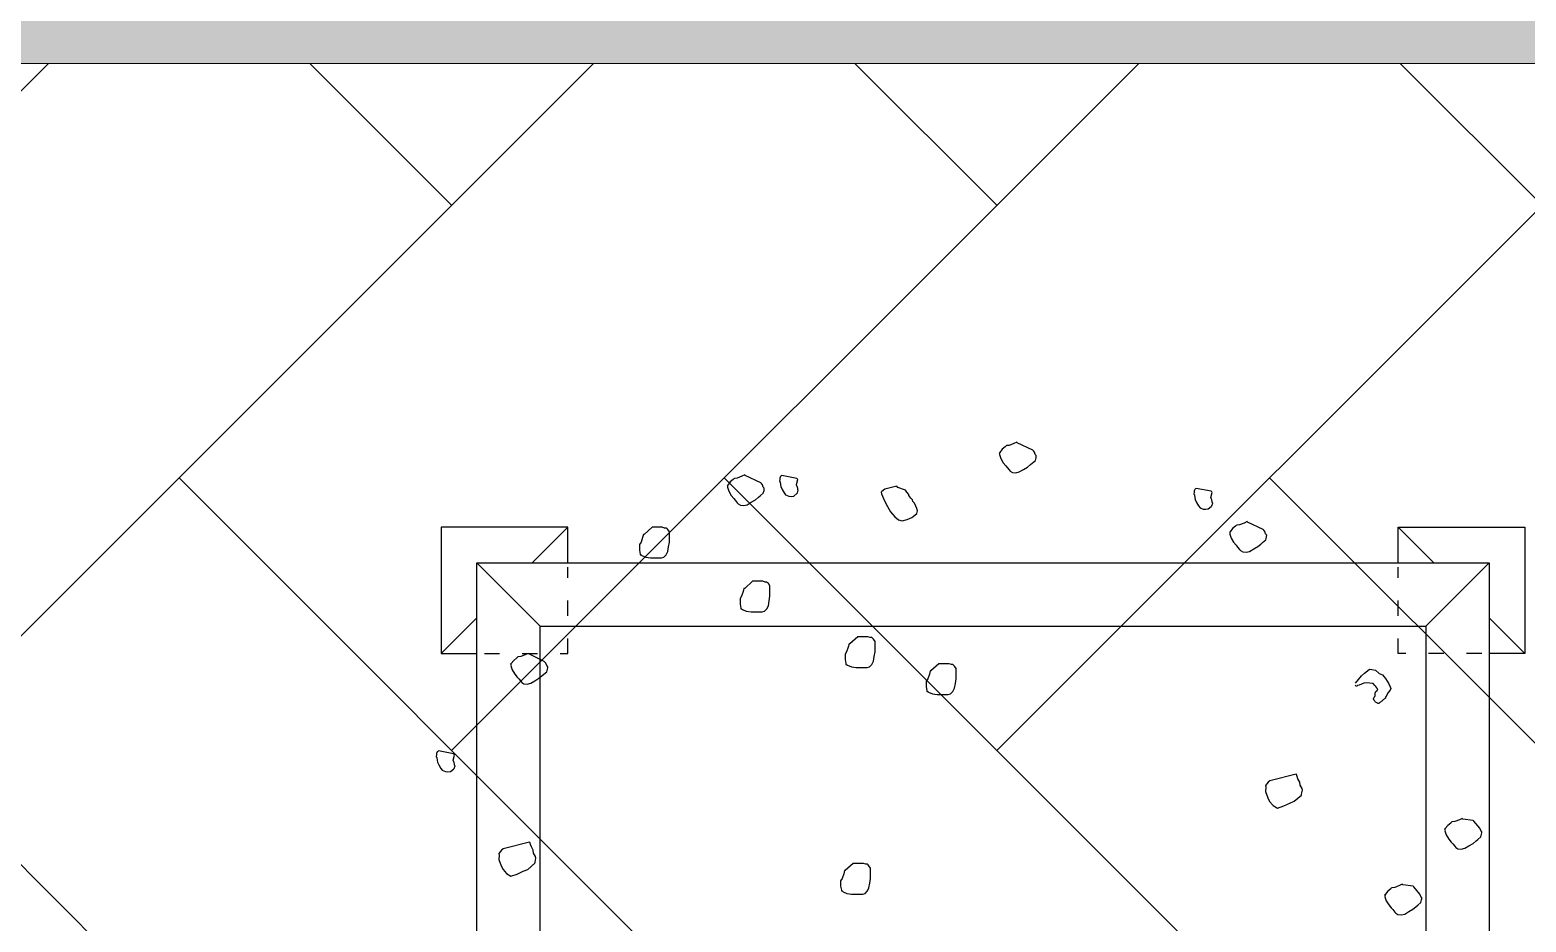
# Model space of a CAD drawing. Header units: millimetres. Extents: x 53645 to 137188, y 78097 to 135533.
# Drawn here: x 87502 to 88685, y 94674 to 95379 of the extents above; entities that cross this region are included whole.
import ezdxf

# ---------------------------------------------------------------- set-up
doc = ezdxf.new("R2010")
doc.units = ezdxf.units.MM
doc.linetypes.add('ACAD_ISO03W100', pattern=[30, 12, -18])
for name, color, linetype, lineweight in [('GP-graas', 94, 'Continuous', 9), ('GP-POKRITIE1', 7, 'Continuous', 9), ('stair1', 7, 'Continuous', 15)]:
    doc.layers.add(name, color=color, linetype=linetype, lineweight=lineweight)
doc.layers.add('line 1 GP', color=90, linetype='Continuous', lineweight=0, plot=False)
doc.layers.add('tree', color=67, linetype='Continuous')

# ---------------------------------------------------------------- blocks, each defined once
blk = doc.blocks.new('arv1')
at = {"color": 0, "linetype": 'Continuous'}
for p, q in [((0.6357, 1.1073), (0.6282, 1.1032)), ((0.6418, 1.1103), (0.6357, 1.1073)), ((0.6454, 1.1112), (0.6418, 1.1103)), ((0.6514, 1.1118), (0.6454, 1.1112)), ((0.6527, 1.1128), (0.6514, 1.1118)), ((0.6574, 1.1125), (0.6527, 1.1128)), ((0.6597, 1.1123), (0.6574, 1.1125)), ((0.6589, 1.0762), (0.6652, 1.1083)), ((0.6631, 1.1107), (0.6597, 1.1123)), ((0.6642, 1.1095), (0.6631, 1.1107)), ((0.6652, 1.1083), (0.6642, 1.1095)), ((0.6215, 1.0932), (0.6211, 1.0885)), ((0.6211, 1.0885), (0.6217, 1.0826)), ((0.6244, 1.1001), (0.6215, 1.0932)), ((0.6217, 1.0826), (0.6271, 1.0762)), ((0.6282, 1.1032), (0.6244, 1.1001)), ((0.6271, 1.0762), (0.6281, 1.0749)), ((0.6281, 1.0749), (0.6339, 1.0732)), ((0.6339, 1.0732), (0.6351, 1.0744)), ((0.6351, 1.0744), (0.6375, 1.0741)), ((0.6375, 1.0741), (0.6411, 1.0749)), ((0.6411, 1.0749), (0.6424, 1.076)), ((0.6424, 1.076), (0.646, 1.0769)), ((0.646, 1.0769), (0.6564, 1.0741)), ((0.6564, 1.0741), (0.6576, 1.0752)), ((0.6576, 1.0752), (0.6589, 1.0762)), ((0.4362, 0.9808), (0.4228, 0.976)), ((0.4456, 0.9799), (0.4362, 0.9808)), ((0.4492, 0.9808), (0.4456, 0.9799)), ((0.4558, 0.9755), (0.4492, 0.9808)), ((0.4065, 0.9644), (0.401, 0.9555)), ((0.401, 0.9555), (0.4057, 0.9421)), ((0.4154, 0.9719), (0.4065, 0.9644)), ((0.4228, 0.976), (0.4154, 0.9719)), ((0.459, 0.9717), (0.4558, 0.9755)), ((0.473, 0.9162), (0.459, 0.9717)), ((0.8274, 0.9474), (0.821, 0.9421)), ((0.8361, 0.9526), (0.8274, 0.9474)), ((0.8446, 0.9554), (0.8361, 0.9526)), ((0.847, 0.9552), (0.8446, 0.9554)), ((0.8482, 0.9563), (0.847, 0.9552)), ((0.8493, 0.955), (0.8482, 0.9563)), ((0.8559, 0.9496), (0.8493, 0.955)), ((0.8613, 0.9433), (0.8559, 0.9496)), ((0.4057, 0.9421), (0.4117, 0.9298)), ((0.4117, 0.9298), (0.4155, 0.9201)), ((0.4155, 0.9201), (0.4284, 0.9047)), ((0.4681, 0.9143), (0.4717, 0.9152)), ((0.4717, 0.9152), (0.473, 0.9162)), ((0.8069, 0.9281), (0.8062, 0.9211)), ((0.8062, 0.9211), (0.808, 0.9138)), ((0.8096, 0.9325), (0.8069, 0.9281)), ((0.8121, 0.9346), (0.8096, 0.9325)), ((0.8173, 0.939), (0.8121, 0.9346)), ((0.821, 0.9421), (0.8173, 0.939)), ((0.8538, 0.885), (0.8697, 0.9178)), ((0.8623, 0.9421), (0.8613, 0.9433)), ((0.8634, 0.9407), (0.8623, 0.9421)), ((0.8641, 0.9348), (0.8634, 0.9407)), ((0.8679, 0.9251), (0.8641, 0.9348)), ((0.8709, 0.9189), (0.8679, 0.9251)), ((0.8697, 0.9178), (0.8709, 0.9189)), ((0.4284, 0.9047), (0.4307, 0.9046)), ((0.4307, 0.9046), (0.4388, 0.9027)), ((0.4388, 0.9027), (0.4424, 0.9035)), ((0.4424, 0.9035), (0.4499, 0.9076)), ((0.4499, 0.9076), (0.4558, 0.9083)), ((0.4558, 0.9083), (0.4632, 0.9123)), ((0.4632, 0.9123), (0.4681, 0.9143)), ((0.808, 0.9138), (0.8131, 0.905)), ((0.8131, 0.905), (0.8183, 0.8964)), ((0.8183, 0.8964), (0.8236, 0.89)), ((0.8236, 0.89), (0.8268, 0.8862)), ((0.8268, 0.8862), (0.8321, 0.8798)), ((0.85, 0.8818), (0.8525, 0.8839)), ((0.8525, 0.8839), (0.8538, 0.885)), ((0.8321, 0.8798), (0.8379, 0.8781)), ((0.8379, 0.8781), (0.8402, 0.8779)), ((0.8402, 0.8779), (0.8426, 0.8778)), ((0.8426, 0.8778), (0.8451, 0.8799)), ((0.8451, 0.8799), (0.85, 0.8818)), ((1.0738, 0.6712), (1.0721, 0.6613)), ((1.0771, 0.6795), (1.0738, 0.6712)), ((1.0787, 0.6812), (1.0771, 0.6795)), ((1.0804, 0.6829), (1.0787, 0.6829)), ((1.0787, 0.6829), (1.0787, 0.6812)), ((1.0887, 0.6845), (1.0804, 0.6829)), ((1.097, 0.6845), (1.0887, 0.6845)), ((1.0987, 0.6845), (1.097, 0.6845)), ((1.1003, 0.6845), (1.0987, 0.6845)), ((1.1053, 0.6812), (1.1003, 0.6845)), ((1.1153, 0.6779), (1.1053, 0.6812)), ((1.1219, 0.6762), (1.1153, 0.6779)), ((1.1219, 0.6745), (1.1219, 0.6762)), ((1.1369, 0.6579), (1.1219, 0.6745)), ((1.0721, 0.6613), (1.0721, 0.6529)), ((1.0721, 0.6529), (1.0721, 0.6479)), ((1.0721, 0.6479), (1.0721, 0.6413)), ((1.0721, 0.6413), (1.0721, 0.638)), ((1.0721, 0.638), (1.0738, 0.633)), ((1.0738, 0.633), (1.0787, 0.628)), ((1.1352, 0.6314), (1.1369, 0.6364)), ((1.1352, 0.628), (1.1352, 0.6314)), ((1.1369, 0.6563), (1.1369, 0.6579)), ((1.1369, 0.6364), (1.1369, 0.6563)), ((1.0787, 0.628), (1.0854, 0.6247)), ((1.0854, 0.6247), (1.0953, 0.623)), ((1.0953, 0.623), (1.1053, 0.6213)), ((1.1053, 0.6213), (1.1136, 0.6213)), ((1.1136, 0.6213), (1.1186, 0.6213)), ((1.1186, 0.6213), (1.1269, 0.6213)), ((1.1269, 0.6213), (1.1319, 0.6247)), ((1.1319, 0.6247), (1.1336, 0.6264)), ((1.1336, 0.6264), (1.1352, 0.628)), ((1.1861, 0.4761), (1.1833, 0.4716)), ((1.1886, 0.4783), (1.1861, 0.4761)), ((1.1937, 0.4825), (1.1886, 0.4783)), ((1.1975, 0.4857), (1.1937, 0.4825)), ((1.2039, 0.4911), (1.1975, 0.4857)), ((1.2126, 0.4962), (1.2039, 0.4911)), ((1.2211, 0.499), (1.2126, 0.4962)), ((1.2234, 0.4987), (1.2211, 0.499)), ((1.2247, 0.4999), (1.2234, 0.4987)), ((1.2258, 0.4985), (1.2247, 0.4999)), ((1.2324, 0.4933), (1.2258, 0.4985)), ((1.2377, 0.487), (1.2324, 0.4933)), ((1.2388, 0.4856), (1.2377, 0.487)), ((1.2399, 0.4844), (1.2388, 0.4856)), ((1.2406, 0.4784), (1.2399, 0.4844)), ((1.2444, 0.4686), (1.2406, 0.4784)), ((0.9598, 0.4593), (0.9582, 0.4492)), ((0.9582, 0.4492), (0.9582, 0.4409)), ((0.9631, 0.4675), (0.9598, 0.4593)), ((0.9648, 0.4692), (0.9631, 0.4675)), ((0.9665, 0.4708), (0.9648, 0.4708)), ((0.9648, 0.4708), (0.9648, 0.4692)), ((0.9748, 0.4725), (0.9665, 0.4708)), ((0.9831, 0.4725), (0.9748, 0.4725)), ((0.9848, 0.4725), (0.9831, 0.4725)), ((0.9864, 0.4725), (0.9848, 0.4725)), ((0.9914, 0.4692), (0.9864, 0.4725)), ((1.0014, 0.4658), (0.9914, 0.4692)), ((1.008, 0.4642), (1.0014, 0.4658)), ((1.008, 0.4625), (1.008, 0.4642)), ((1.023, 0.4459), (1.008, 0.4625)), ((1.023, 0.4442), (1.023, 0.4459)), ((1.023, 0.4243), (1.023, 0.4442)), ((1.1833, 0.4716), (1.1827, 0.4646)), ((1.1827, 0.4646), (1.1844, 0.4574)), ((1.1844, 0.4574), (1.1896, 0.4487)), ((1.1896, 0.4487), (1.1947, 0.44)), ((1.2303, 0.4285), (1.2461, 0.4614)), ((1.2474, 0.4625), (1.2444, 0.4686)), ((1.2461, 0.4614), (1.2474, 0.4625)), ((0.9582, 0.4409), (0.9582, 0.4359)), ((0.9582, 0.4359), (0.9582, 0.4293)), ((0.9582, 0.4293), (0.9582, 0.426)), ((0.9582, 0.426), (0.9598, 0.421)), ((0.9598, 0.421), (0.9648, 0.416)), ((0.9648, 0.416), (0.9715, 0.4126)), ((0.9715, 0.4126), (0.9814, 0.411)), ((0.9814, 0.411), (0.9914, 0.4093)), ((1.013, 0.4093), (1.018, 0.4126)), ((1.018, 0.4126), (1.0196, 0.4143)), ((1.0196, 0.4143), (1.0213, 0.416)), ((1.0213, 0.4193), (1.023, 0.4243)), ((1.0213, 0.416), (1.0213, 0.4193)), ((1.1947, 0.44), (1.2001, 0.4336)), ((1.2001, 0.4336), (1.2032, 0.4298)), ((1.2032, 0.4298), (1.2086, 0.4234)), ((1.2086, 0.4234), (1.2144, 0.4218)), ((1.2144, 0.4218), (1.2167, 0.4215)), ((1.2167, 0.4215), (1.219, 0.4213)), ((1.219, 0.4213), (1.2216, 0.4234)), ((1.2216, 0.4234), (1.2264, 0.4253)), ((1.2264, 0.4253), (1.229, 0.4275)), ((1.229, 0.4275), (1.2303, 0.4285)), ((0.9914, 0.4093), (0.9997, 0.4093)), ((0.9997, 0.4093), (1.0047, 0.4093)), ((1.0047, 0.4093), (1.013, 0.4093)), ((1.2092, 0.3796), (1.2054, 0.3764)), ((1.2166, 0.3837), (1.2092, 0.3796)), ((1.2228, 0.3867), (1.2166, 0.3837)), ((1.2264, 0.3875), (1.2228, 0.3867)), ((1.2323, 0.3882), (1.2264, 0.3875)), ((1.2336, 0.3893), (1.2323, 0.3882)), ((1.2383, 0.3888), (1.2336, 0.3893)), ((1.2406, 0.3886), (1.2383, 0.3888)), ((1.2399, 0.3527), (1.2462, 0.3846)), ((1.244, 0.3872), (1.2406, 0.3886)), ((1.2451, 0.3859), (1.244, 0.3872)), ((1.2462, 0.3846), (1.2451, 0.3859)), ((1.2024, 0.3696), (1.202, 0.3649)), ((1.202, 0.3649), (1.2026, 0.3589)), ((1.2054, 0.3764), (1.2024, 0.3696)), ((1.2026, 0.3589), (1.208, 0.3526)), ((1.208, 0.3526), (1.2091, 0.3513)), ((1.2091, 0.3513), (1.2148, 0.3496)), ((1.2148, 0.3496), (1.2161, 0.3507)), ((1.2161, 0.3507), (1.2184, 0.3505)), ((1.2184, 0.3505), (1.222, 0.3513)), ((1.222, 0.3513), (1.2233, 0.3525)), ((1.2233, 0.3525), (1.2269, 0.3532)), ((1.2269, 0.3532), (1.2373, 0.3506)), ((1.2373, 0.3506), (1.2386, 0.3516)), ((1.2386, 0.3516), (1.2399, 0.3527)), ((0.3682, 0.2554), (0.3649, 0.2472)), ((0.3699, 0.2571), (0.3682, 0.2554)), ((0.3715, 0.2588), (0.3699, 0.2588)), ((0.3699, 0.2588), (0.3699, 0.2571)), ((0.3798, 0.2605), (0.3715, 0.2588)), ((0.3882, 0.2605), (0.3798, 0.2605)), ((0.3898, 0.2605), (0.3882, 0.2605)), ((0.3915, 0.2605), (0.3898, 0.2605)), ((0.3965, 0.2571), (0.3915, 0.2605)), ((0.4064, 0.2538), (0.3965, 0.2571)), ((0.4131, 0.2522), (0.4064, 0.2538)), ((0.3649, 0.2472), (0.3633, 0.2372)), ((0.3633, 0.2372), (0.3633, 0.2289)), ((0.3633, 0.2289), (0.3633, 0.224)), ((0.3633, 0.224), (0.3633, 0.2173)), ((0.4131, 0.2505), (0.4131, 0.2522)), ((0.4281, 0.2339), (0.4131, 0.2505)), ((0.4281, 0.2322), (0.4281, 0.2339)), ((0.4281, 0.2123), (0.4281, 0.2322)), ((0.8427, 0.2376), (0.8411, 0.2277)), ((0.8411, 0.2277), (0.8411, 0.2194)), ((0.8461, 0.246), (0.8427, 0.2376)), ((0.8477, 0.2477), (0.8461, 0.246)), ((0.8494, 0.2493), (0.8477, 0.2493)), ((0.8477, 0.2493), (0.8477, 0.2477)), ((0.8577, 0.251), (0.8494, 0.2493)), ((0.866, 0.251), (0.8577, 0.251)), ((0.8677, 0.251), (0.866, 0.251)), ((0.8693, 0.251), (0.8677, 0.251)), ((0.8743, 0.2477), (0.8693, 0.251)), ((0.8843, 0.2443), (0.8743, 0.2477)), ((0.8909, 0.2427), (0.8843, 0.2443)), ((0.8909, 0.241), (0.8909, 0.2427)), ((0.9059, 0.2244), (0.8909, 0.241)), ((0.9059, 0.2227), (0.9059, 0.2244)), ((0.9059, 0.2028), (0.9059, 0.2227)), ((0.3633, 0.2173), (0.3633, 0.2139)), ((0.3633, 0.2139), (0.3649, 0.2089)), ((0.3649, 0.2089), (0.3699, 0.2039)), ((0.3699, 0.2039), (0.3765, 0.2006)), ((0.3765, 0.2006), (0.3865, 0.1989)), ((0.3865, 0.1989), (0.3965, 0.1974)), ((0.3965, 0.1974), (0.4048, 0.1974)), ((0.4048, 0.1974), (0.4098, 0.1974)), ((0.4098, 0.1974), (0.4181, 0.1974)), ((0.4181, 0.1974), (0.4231, 0.2006)), ((0.4231, 0.2006), (0.4247, 0.2023)), ((0.4247, 0.2023), (0.4264, 0.2039)), ((0.4264, 0.2073), (0.4281, 0.2123)), ((0.4264, 0.2039), (0.4264, 0.2073)), ((0.8411, 0.2194), (0.8411, 0.2144)), ((0.8411, 0.2144), (0.8411, 0.2077)), ((0.8411, 0.2077), (0.8411, 0.2045)), ((0.8411, 0.2045), (0.8427, 0.1995)), ((0.8427, 0.1995), (0.8477, 0.1945)), ((0.8477, 0.1945), (0.8544, 0.1911)), ((0.8544, 0.1911), (0.8643, 0.1895)), ((0.8643, 0.1895), (0.8743, 0.1878)), ((0.8959, 0.1878), (0.9009, 0.1911)), ((0.9009, 0.1911), (0.9025, 0.1928)), ((0.9025, 0.1928), (0.9042, 0.1945)), ((0.9042, 0.1978), (0.9059, 0.2028)), ((0.9042, 0.1945), (0.9042, 0.1978)), ((0.8743, 0.1878), (0.8826, 0.1878)), ((0.8826, 0.1878), (0.8876, 0.1878)), ((0.8876, 0.1878), (0.8959, 0.1878)), ((1.1854, 0.1641), (1.1693, 0.155)), ((1.1977, 0.1701), (1.1854, 0.1641)), ((1.2075, 0.174), (1.1977, 0.1701)), ((1.2111, 0.1749), (1.2075, 0.174)), ((1.2121, 0.1736), (1.2111, 0.1749)), ((1.2175, 0.1672), (1.2121, 0.1736)), ((1.2236, 0.142), (1.2175, 0.1672)), ((1.1525, 0.1387), (1.1506, 0.1306)), ((1.1506, 0.1306), (1.1532, 0.1198)), ((1.1591, 0.1464), (1.1525, 0.1387)), ((1.1693, 0.155), (1.1591, 0.1464)), ((1.2149, 0.1238), (1.221, 0.1399)), ((1.221, 0.1399), (1.2236, 0.142)), ((1.1532, 0.1198), (1.1571, 0.11)), ((1.1571, 0.11), (1.1624, 0.1037)), ((1.1624, 0.1037), (1.1656, 0.0998)), ((1.1656, 0.0998), (1.1714, 0.0981)), ((1.1714, 0.0981), (1.1763, 0.1)), ((1.1763, 0.1), (1.1811, 0.102)), ((1.1811, 0.102), (1.1873, 0.105)), ((1.1873, 0.105), (1.1911, 0.1083)), ((1.1911, 0.1083), (1.1947, 0.109)), ((1.1947, 0.109), (1.1985, 0.1123)), ((1.1985, 0.1123), (1.2011, 0.1144)), ((1.2011, 0.1144), (1.2036, 0.1166)), ((1.2036, 0.1166), (1.206, 0.1164)), ((1.206, 0.1164), (1.2111, 0.1206)), ((1.2111, 0.1206), (1.2149, 0.1238)), ((0.7858, 0.0668), (0.7841, 0.0569)), ((0.7891, 0.0751), (0.7858, 0.0668)), ((0.7907, 0.0768), (0.7891, 0.0751)), ((0.7924, 0.0784), (0.7907, 0.0784)), ((0.7907, 0.0784), (0.7907, 0.0768)), ((0.8007, 0.0801), (0.7924, 0.0784)), ((0.809, 0.0801), (0.8007, 0.0801)), ((0.8107, 0.0801), (0.809, 0.0801)), ((0.8124, 0.0801), (0.8107, 0.0801)), ((0.8174, 0.0768), (0.8124, 0.0801)), ((0.8273, 0.0734), (0.8174, 0.0768)), ((0.834, 0.0718), (0.8273, 0.0734)), ((0.834, 0.0701), (0.834, 0.0718)), ((0.8489, 0.0535), (0.834, 0.0701)), ((0.7841, 0.0569), (0.7841, 0.0485)), ((0.7841, 0.0485), (0.7841, 0.0435)), ((0.7841, 0.0435), (0.7841, 0.0368)), ((0.7841, 0.0368), (0.7841, 0.0336)), ((0.7841, 0.0336), (0.7858, 0.0286)), ((0.8472, 0.0269), (0.8489, 0.0319)), ((0.8489, 0.0519), (0.8489, 0.0535)), ((0.8489, 0.0319), (0.8489, 0.0519)), ((0.7858, 0.0286), (0.7907, 0.0236)), ((0.7907, 0.0236), (0.7974, 0.0203)), ((0.7974, 0.0203), (0.8074, 0.0186)), ((0.8074, 0.0186), (0.8174, 0.0169)), ((0.8174, 0.0169), (0.8257, 0.0169)), ((0.8257, 0.0169), (0.8306, 0.0169)), ((0.8306, 0.0169), (0.839, 0.0169)), ((0.839, 0.0169), (0.844, 0.0203)), ((0.844, 0.0203), (0.8456, 0.0219)), ((0.8456, 0.0219), (0.8472, 0.0236)), ((0.8472, 0.0236), (0.8472, 0.0269)), ((1.2627, -0.0909), (1.2576, -0.0952)), ((1.2665, -0.0878), (1.2627, -0.0909)), ((1.2729, -0.0824), (1.2665, -0.0878)), ((1.2816, -0.0772), (1.2729, -0.0824)), ((1.2901, -0.0744), (1.2816, -0.0772)), ((1.2924, -0.0746), (1.2901, -0.0744)), ((1.2937, -0.0736), (1.2924, -0.0746)), ((1.2947, -0.0749), (1.2937, -0.0736)), ((1.3014, -0.0802), (1.2947, -0.0749)), ((1.3067, -0.0865), (1.3014, -0.0802)), ((1.3078, -0.0878), (1.3067, -0.0865)), ((1.3089, -0.0891), (1.3078, -0.0878)), ((1.3095, -0.095), (1.3089, -0.0891)), ((1.2523, -0.1018), (1.2517, -0.1088)), ((1.2517, -0.1088), (1.2534, -0.116)), ((1.255, -0.0973), (1.2523, -0.1018)), ((1.2534, -0.116), (1.2585, -0.1248)), ((1.2576, -0.0952), (1.255, -0.0973)), ((1.2585, -0.1248), (1.2637, -0.1335)), ((1.2993, -0.1448), (1.3151, -0.112)), ((1.3134, -0.1048), (1.3095, -0.095)), ((1.3164, -0.1109), (1.3134, -0.1048)), ((1.3151, -0.112), (1.3164, -0.1109)), ((1.2637, -0.1335), (1.2691, -0.1398)), ((1.2691, -0.1398), (1.2722, -0.1436)), ((1.2722, -0.1436), (1.2776, -0.1501)), ((1.2776, -0.1501), (1.2834, -0.1517)), ((1.2834, -0.1517), (1.2857, -0.152)), ((1.2857, -0.152), (1.288, -0.1521)), ((1.288, -0.1521), (1.2906, -0.15)), ((1.2906, -0.15), (1.2954, -0.1481)), ((1.2954, -0.1481), (1.298, -0.1459)), ((1.298, -0.1459), (1.2993, -0.1448)), ((1.1752, -0.5039), (1.1748, -0.5086)), ((1.1781, -0.4972), (1.1752, -0.5039)), ((1.1819, -0.4939), (1.1781, -0.4972)), ((1.1894, -0.4898), (1.1819, -0.4939)), ((1.1955, -0.4868), (1.1894, -0.4898)), ((1.1991, -0.486), (1.1955, -0.4868)), ((1.2051, -0.4854), (1.1991, -0.486)), ((1.2064, -0.4843), (1.2051, -0.4854)), ((1.2111, -0.4847), (1.2064, -0.4843)), ((1.2134, -0.4849), (1.2111, -0.4847)), ((1.2126, -0.5209), (1.2189, -0.4889)), ((1.2168, -0.4864), (1.2134, -0.4849)), ((1.2179, -0.4876), (1.2168, -0.4864)), ((1.2189, -0.4889), (1.2179, -0.4876)), ((1.1748, -0.5086), (1.1754, -0.5146)), ((1.1754, -0.5146), (1.1808, -0.521)), ((1.1808, -0.521), (1.1818, -0.5222)), ((1.1818, -0.5222), (1.1876, -0.5239)), ((1.1876, -0.5239), (1.1888, -0.5229)), ((1.1888, -0.5229), (1.1912, -0.5231)), ((1.1912, -0.5231), (1.1948, -0.5222)), ((1.1948, -0.5222), (1.1961, -0.5211)), ((1.1961, -0.5211), (1.1997, -0.5203)), ((1.1997, -0.5203), (1.2101, -0.523)), ((1.2101, -0.523), (1.2113, -0.522)), ((1.2113, -0.522), (1.2126, -0.5209)), ((1.1141, -0.5627), (1.1054, -0.5679)), ((1.1226, -0.5599), (1.1141, -0.5627)), ((1.1249, -0.5601), (1.1226, -0.5599)), ((1.1262, -0.5591), (1.1249, -0.5601)), ((1.1273, -0.5604), (1.1262, -0.5591)), ((1.1339, -0.5657), (1.1273, -0.5604)), ((1.1392, -0.572), (1.1339, -0.5657)), ((1.0848, -0.5873), (1.0842, -0.5943)), ((1.0842, -0.5943), (1.0859, -0.6015)), ((1.0875, -0.5828), (1.0848, -0.5873)), ((1.0901, -0.5807), (1.0875, -0.5828)), ((1.0952, -0.5764), (1.0901, -0.5807)), ((1.099, -0.5733), (1.0952, -0.5764)), ((1.1054, -0.5679), (1.099, -0.5733)), ((1.1318, -0.6303), (1.1476, -0.5975)), ((1.1403, -0.5733), (1.1392, -0.572)), ((1.1413, -0.5746), (1.1403, -0.5733)), ((1.142, -0.5805), (1.1413, -0.5746)), ((1.1458, -0.5903), (1.142, -0.5805)), ((1.1488, -0.5965), (1.1458, -0.5903)), ((1.1476, -0.5975), (1.1488, -0.5965)), ((1.0859, -0.6015), (1.0911, -0.6103)), ((1.0911, -0.6103), (1.0962, -0.619)), ((1.0962, -0.619), (1.1015, -0.6253)), ((1.1015, -0.6253), (1.1047, -0.6292)), ((1.1047, -0.6292), (1.1101, -0.6356)), ((1.1305, -0.6314), (1.1318, -0.6303)), ((0.5499, -0.6516), (0.5444, -0.6605)), ((0.5444, -0.6605), (0.5492, -0.6738)), ((0.5588, -0.644), (0.5499, -0.6516)), ((0.5662, -0.64), (0.5588, -0.644)), ((0.5796, -0.6352), (0.5662, -0.64)), ((0.589, -0.6361), (0.5796, -0.6352)), ((0.5926, -0.6352), (0.589, -0.6361)), ((0.5992, -0.6406), (0.5926, -0.6352)), ((0.6024, -0.6443), (0.5992, -0.6406)), ((0.6165, -0.6999), (0.6024, -0.6443)), ((1.1101, -0.6356), (1.1158, -0.6372)), ((1.1158, -0.6372), (1.1181, -0.6374)), ((1.1181, -0.6374), (1.1205, -0.6377)), ((1.1205, -0.6377), (1.123, -0.6354)), ((1.123, -0.6354), (1.1279, -0.6336)), ((1.1279, -0.6336), (1.1305, -0.6314)), ((0.5492, -0.6738), (0.5551, -0.6862)), ((0.5551, -0.6862), (0.559, -0.696)), ((0.559, -0.696), (0.5718, -0.7112)), ((0.5718, -0.7112), (0.5741, -0.7114)), ((0.5741, -0.7114), (0.5822, -0.7133)), ((0.5822, -0.7133), (0.5859, -0.7124)), ((0.5859, -0.7124), (0.5933, -0.7084)), ((0.5933, -0.7084), (0.5993, -0.7078)), ((0.5993, -0.7078), (0.6067, -0.7036)), ((0.6067, -0.7036), (0.6116, -0.7017)), ((0.6116, -0.7017), (0.6152, -0.7009)), ((0.6152, -0.7009), (0.6165, -0.6999)), ((0.8011, -0.8263), (0.8024, -0.8253)), ((0.8021, -0.8277), (0.8011, -0.8263)), ((0.8032, -0.8289), (0.8021, -0.8277)), ((0.8024, -0.8253), (0.8036, -0.8242)), ((0.8041, -0.8326), (0.8032, -0.8289)), ((0.806, -0.8375), (0.8041, -0.8326)), ((0.8079, -0.8424), (0.806, -0.8375)), ((0.8086, -0.8483), (0.8079, -0.8424)), ((0.808, -0.8553), (0.8086, -0.8483)), ((0.8083, -0.8247), (0.8237, -0.8378)), ((0.8237, -0.8378), (0.829, -0.8441)), ((0.829, -0.8441), (0.8343, -0.8505)), ((0.8343, -0.8505), (0.8376, -0.8544)), ((0.765, -0.874), (0.7653, -0.8716)), ((0.7672, -0.8765), (0.765, -0.874)), ((0.7653, -0.8716), (0.7665, -0.8705)), ((0.7665, -0.8705), (0.768, -0.8672)), ((0.7683, -0.8777), (0.7672, -0.8765)), ((0.768, -0.8672), (0.7693, -0.8661)), ((0.7693, -0.8791), (0.7683, -0.8777)), ((0.7693, -0.8661), (0.7718, -0.864)), ((0.7704, -0.8803), (0.7693, -0.8791)), ((0.7725, -0.8829), (0.7704, -0.8803)), ((0.7718, -0.864), (0.7754, -0.8631)), ((0.7736, -0.8841), (0.7725, -0.8829)), ((0.7754, -0.8631), (0.7788, -0.8645)), ((0.7788, -0.8645), (0.7799, -0.8658)), ((0.7799, -0.8658), (0.7823, -0.8661)), ((0.7823, -0.8661), (0.787, -0.8664)), ((0.787, -0.8664), (0.7903, -0.868)), ((0.7903, -0.868), (0.7925, -0.8704)), ((0.7925, -0.8704), (0.7959, -0.872)), ((0.7959, -0.872), (0.7972, -0.8708)), ((0.7972, -0.8708), (0.7985, -0.8698)), ((0.7985, -0.8698), (0.801, -0.8676)), ((0.801, -0.8676), (0.8022, -0.8666)), ((0.8022, -0.8666), (0.8035, -0.8655)), ((0.8035, -0.8655), (0.8074, -0.8623)), ((0.8074, -0.8623), (0.808, -0.8553)), ((0.8257, -0.8816), (0.8219, -0.8849)), ((0.8287, -0.8749), (0.8257, -0.8816)), ((0.8352, -0.8672), (0.8287, -0.8749)), ((0.8371, -0.8591), (0.8352, -0.8672)), ((0.8376, -0.8544), (0.8371, -0.8591)), ((0.3201, -0.9143), (0.3195, -0.9215)), ((0.3228, -0.9099), (0.3201, -0.9143)), ((0.3254, -0.9078), (0.3228, -0.9099)), ((0.3305, -0.9036), (0.3254, -0.9078)), ((0.3343, -0.9003), (0.3305, -0.9036)), ((0.3407, -0.895), (0.3343, -0.9003)), ((0.3494, -0.8899), (0.3407, -0.895)), ((0.3579, -0.887), (0.3494, -0.8899)), ((0.3602, -0.8872), (0.3579, -0.887)), ((0.3615, -0.8862), (0.3602, -0.8872)), ((0.3625, -0.8874), (0.3615, -0.8862)), ((0.3692, -0.8928), (0.3625, -0.8874)), ((0.3745, -0.8991), (0.3692, -0.8928)), ((0.3756, -0.9003), (0.3745, -0.8991)), ((0.3767, -0.9017), (0.3756, -0.9003)), ((0.3773, -0.9076), (0.3767, -0.9017)), ((0.3812, -0.9174), (0.3773, -0.9076)), ((0.7747, -0.8854), (0.7736, -0.8841)), ((0.7757, -0.8866), (0.7747, -0.8854)), ((0.7768, -0.888), (0.7757, -0.8866)), ((0.7792, -0.8882), (0.7768, -0.888)), ((0.7802, -0.8894), (0.7792, -0.8882)), ((0.7836, -0.8909), (0.7802, -0.8894)), ((0.7881, -0.8937), (0.7836, -0.8909)), ((0.7936, -0.8977), (0.7881, -0.8937)), ((0.7971, -0.8992), (0.7936, -0.8977)), ((0.8007, -0.8983), (0.7971, -0.8992)), ((0.8068, -0.8953), (0.8007, -0.8983)), ((0.8181, -0.888), (0.8068, -0.8953)), ((0.8219, -0.8849), (0.8181, -0.888)), ((0.3195, -0.9215), (0.3212, -0.9287)), ((0.3212, -0.9287), (0.3263, -0.9374)), ((0.3263, -0.9374), (0.3315, -0.9461)), ((0.3315, -0.9461), (0.3368, -0.9524)), ((0.3798, -0.9467), (0.3829, -0.9246)), ((0.3842, -0.9236), (0.3812, -0.9174)), ((0.3829, -0.9246), (0.3842, -0.9236)), ((0.3368, -0.9524), (0.34, -0.9563)), ((0.34, -0.9563), (0.3453, -0.9626)), ((0.3453, -0.9626), (0.3511, -0.9643)), ((0.3511, -0.9643), (0.3535, -0.9645)), ((0.3535, -0.9645), (0.3558, -0.9647)), ((0.3558, -0.9647), (0.3584, -0.9625)), ((0.3584, -0.9625), (0.3633, -0.9606)), ((0.3633, -0.9606), (0.3785, -0.9478)), ((0.3785, -0.9478), (0.3798, -0.9467)), ((0.4616, -1.0365), (0.4588, -1.041)), ((0.4641, -1.0344), (0.4616, -1.0365)), ((0.4692, -1.03), (0.4641, -1.0344)), ((0.4731, -1.0268), (0.4692, -1.03)), ((0.4794, -1.0215), (0.4731, -1.0268)), ((0.4881, -1.0164), (0.4794, -1.0215)), ((0.4966, -1.0136), (0.4881, -1.0164)), ((0.4989, -1.0138), (0.4966, -1.0136)), ((0.5002, -1.0127), (0.4989, -1.0138)), ((0.5013, -1.014), (0.5002, -1.0127)), ((0.5079, -1.0193), (0.5013, -1.014)), ((0.5132, -1.0257), (0.5079, -1.0193)), ((0.5143, -1.0269), (0.5132, -1.0257)), ((0.5154, -1.0283), (0.5143, -1.0269)), ((0.5161, -1.0342), (0.5154, -1.0283)), ((0.5199, -1.044), (0.5161, -1.0342)), ((0.4588, -1.041), (0.4582, -1.048)), ((0.4582, -1.048), (0.4599, -1.0552)), ((0.4599, -1.0552), (0.465, -1.0639)), ((0.465, -1.0639), (0.4702, -1.0727)), ((0.5185, -1.0733), (0.5216, -1.0512)), ((0.5229, -1.0501), (0.5199, -1.044)), ((0.5216, -1.0512), (0.5229, -1.0501)), ((0.4702, -1.0727), (0.4756, -1.079)), ((0.4756, -1.079), (0.4787, -1.0828)), ((0.4787, -1.0828), (0.4841, -1.0891)), ((0.4841, -1.0891), (0.4899, -1.0909)), ((0.4899, -1.0909), (0.4922, -1.091)), ((0.4922, -1.091), (0.4945, -1.0912)), ((0.4945, -1.0912), (0.4971, -1.0891)), ((0.4971, -1.0891), (0.502, -1.0872)), ((0.502, -1.0872), (0.5172, -1.0744)), ((0.5172, -1.0744), (0.5185, -1.0733))]:
    blk.add_line(p, q, dxfattribs=at)
blk = doc.blocks.new('tree 1')
at = {"color": 0, "ltscale": 100}
for points in [[(71.8, 800), (71.8, 828.2), (-28.2, 828.2), (-28.2, 728.2), (0, 728.2)], [(71.8, 828.2), (43.5, 800)], [(728.2, 800), (728.2, 828.2), (828.2, 828.2), (828.2, 728.2), (800, 728.2)], [(728.2, 828.2), (756.5, 800)], [(0, 800), (50, 750)], [(0, 800), (50, 750)], [(800, 800), (750, 750)], [(0, 756.5), (-28.2, 728.2)], [(800, 756.5), (828.2, 728.2)]]:
    blk.add_lwpolyline(points, dxfattribs=at)
for points in [[(0, 800), (800, 800), (800, 0), (0, 0)], [(50, 750), (750, 750), (750, 50), (50, 50)]]:
    blk.add_lwpolyline(points, close=True, dxfattribs=at)
at = {"color": 0, "linetype": 'ACAD_ISO03W100'}
for points in [[(5.8, 728.2), (71.8, 728.2), (71.8, 796.6)], [(794.2, 728.2), (728.2, 728.2), (728.2, 796.6)]]:
    blk.add_lwpolyline(points, dxfattribs=at)
at = {"color": 0, "xscale": 375, "yscale": 375, "zscale": 375, "rotation": 90}
blk.add_blockref('arv1', (385.1, 401.8), dxfattribs=at)

msp = doc.modelspace()

# ---------------------------------------------------------------- hatches: boundary and pattern name
at = {"layer": 'GP-graas', "ltscale": 100}
h = msp.add_hatch(dxfattribs=at)
h.set_pattern_fill('GRASS', color=256, scale=15)
h.set_pattern_definition([(90, (91714.96, -74594.3), (-269.4077, 269.4077), [71.4375, -467.3779]), (45, (91714.96, -74594.3), (-269.4077, 269.4077), [71.4375, -309.5625]), (135, (91714.96, -74594.3), (-269.4077, -269.4077), [71.4375, -309.5625])])
h.paths.add_polyline_path([(73026, 96352.8), (77926, 96352.8), (77926, 95352.8), (89486.2, 95352.8), (91055.3, 97732.8), (59227.9, 97196.4), (55227.9, 78896.4), (81450.5, 78459.4), (81139.4, 81744.2), (83067.3, 84852.8), (80101, 84852.8), (80100.6, 83702.8), (59350.8, 83702.8), (59350.8, 84702.8), (59350.8, 85002.8), (59350.8, 85302.8), (59350.8, 85602.8), (59350.8, 89827.7), (59350.8, 94352.8), (61350.8, 94352.8), (61350.8, 95352.8), (73026, 95352.8)])
at = {"layer": 'GP-POKRITIE1', "ltscale": 100}
h = msp.add_hatch(dxfattribs=at)
h.set_pattern_fill('AR-HBONE', color=252, scale=3, angle=90)
h.set_pattern_definition([(135, (91714.96, -74594.3), (-431.0523, 7e-14), [914.4, -304.8]), (225, (91499.43, -74378.8), (-431.0523, 7e-14), [914.4, -304.8])])
h.paths.add_polyline_path([(61350.8, 95352.7), (73026, 95352.9), (73026, 96202.8), (77926, 96202.8), (77926, 95352.8), (89579.3, 95352.8), (83067.3, 84852.8), (80101, 84852.8), (80101, 83702.8), (59350.8, 83702.5), (59350.8, 84702.8), (76101.3, 84702.8), (76200.8, 84702.8), (79101.6, 84702.8), (79101.6, 87352.8), (83151.2, 87352.8), (83151.3, 88102.8), (83001.5, 88102.8), (83001.5, 93602.8), (83151.5, 93602.8), (83151.5, 94352.8), (76926.8, 94352.8), (76926.7, 95202.8), (73926.3, 95202.8), (73926.3, 94352.9), (61350.8, 94352.7)])

# ---------------------------------------------------------------- linework, layer by layer
at = {"layer": 'line 1 GP', "ltscale": 100}
msp.add_lwpolyline([(73026, 96202.8), (77926, 96202.8), (77926, 95352.8), (89486.2, 95352.8), (91055.3, 97732.8), (59227.9, 97196.4), (55227.9, 78896.4), (81450.5, 78459.4), (81139.4, 81744.2), (83067.3, 84852.8), (80101, 84852.8), (80100.6, 83702.8), (59350.8, 83702.8), (59350.8, 84702.8), (59350.8, 85002.8), (59350.8, 85302.8), (59350.8, 85602.8), (59350.8, 89827.7), (59350.8, 94352.8), (61350.8, 94352.8), (61350.8, 95352.8), (73026, 95352.8)], close=True, dxfattribs=at)
at = {"layer": 'stair1', "ltscale": 75}
msp.add_lwpolyline([(59350.8, 84702.8), (59350.8, 83702.8), (80100.6, 83702.8), (80101, 84852.8), (83067.3, 84852.8), (89579.3, 95352.8), (77926, 95352.8), (77926, 96202.8), (73026, 96202.8), (73026, 95352.8), (61350.8, 95352.8), (61350.8, 94352.8)], dxfattribs=at)

# ---------------------------------------------------------------- block references
at = {"layer": 'tree', "color": 134}
msp.add_blockref('tree 1', (87855.8, 94157.9), dxfattribs=at)

doc.saveas('drawing.dxf')
